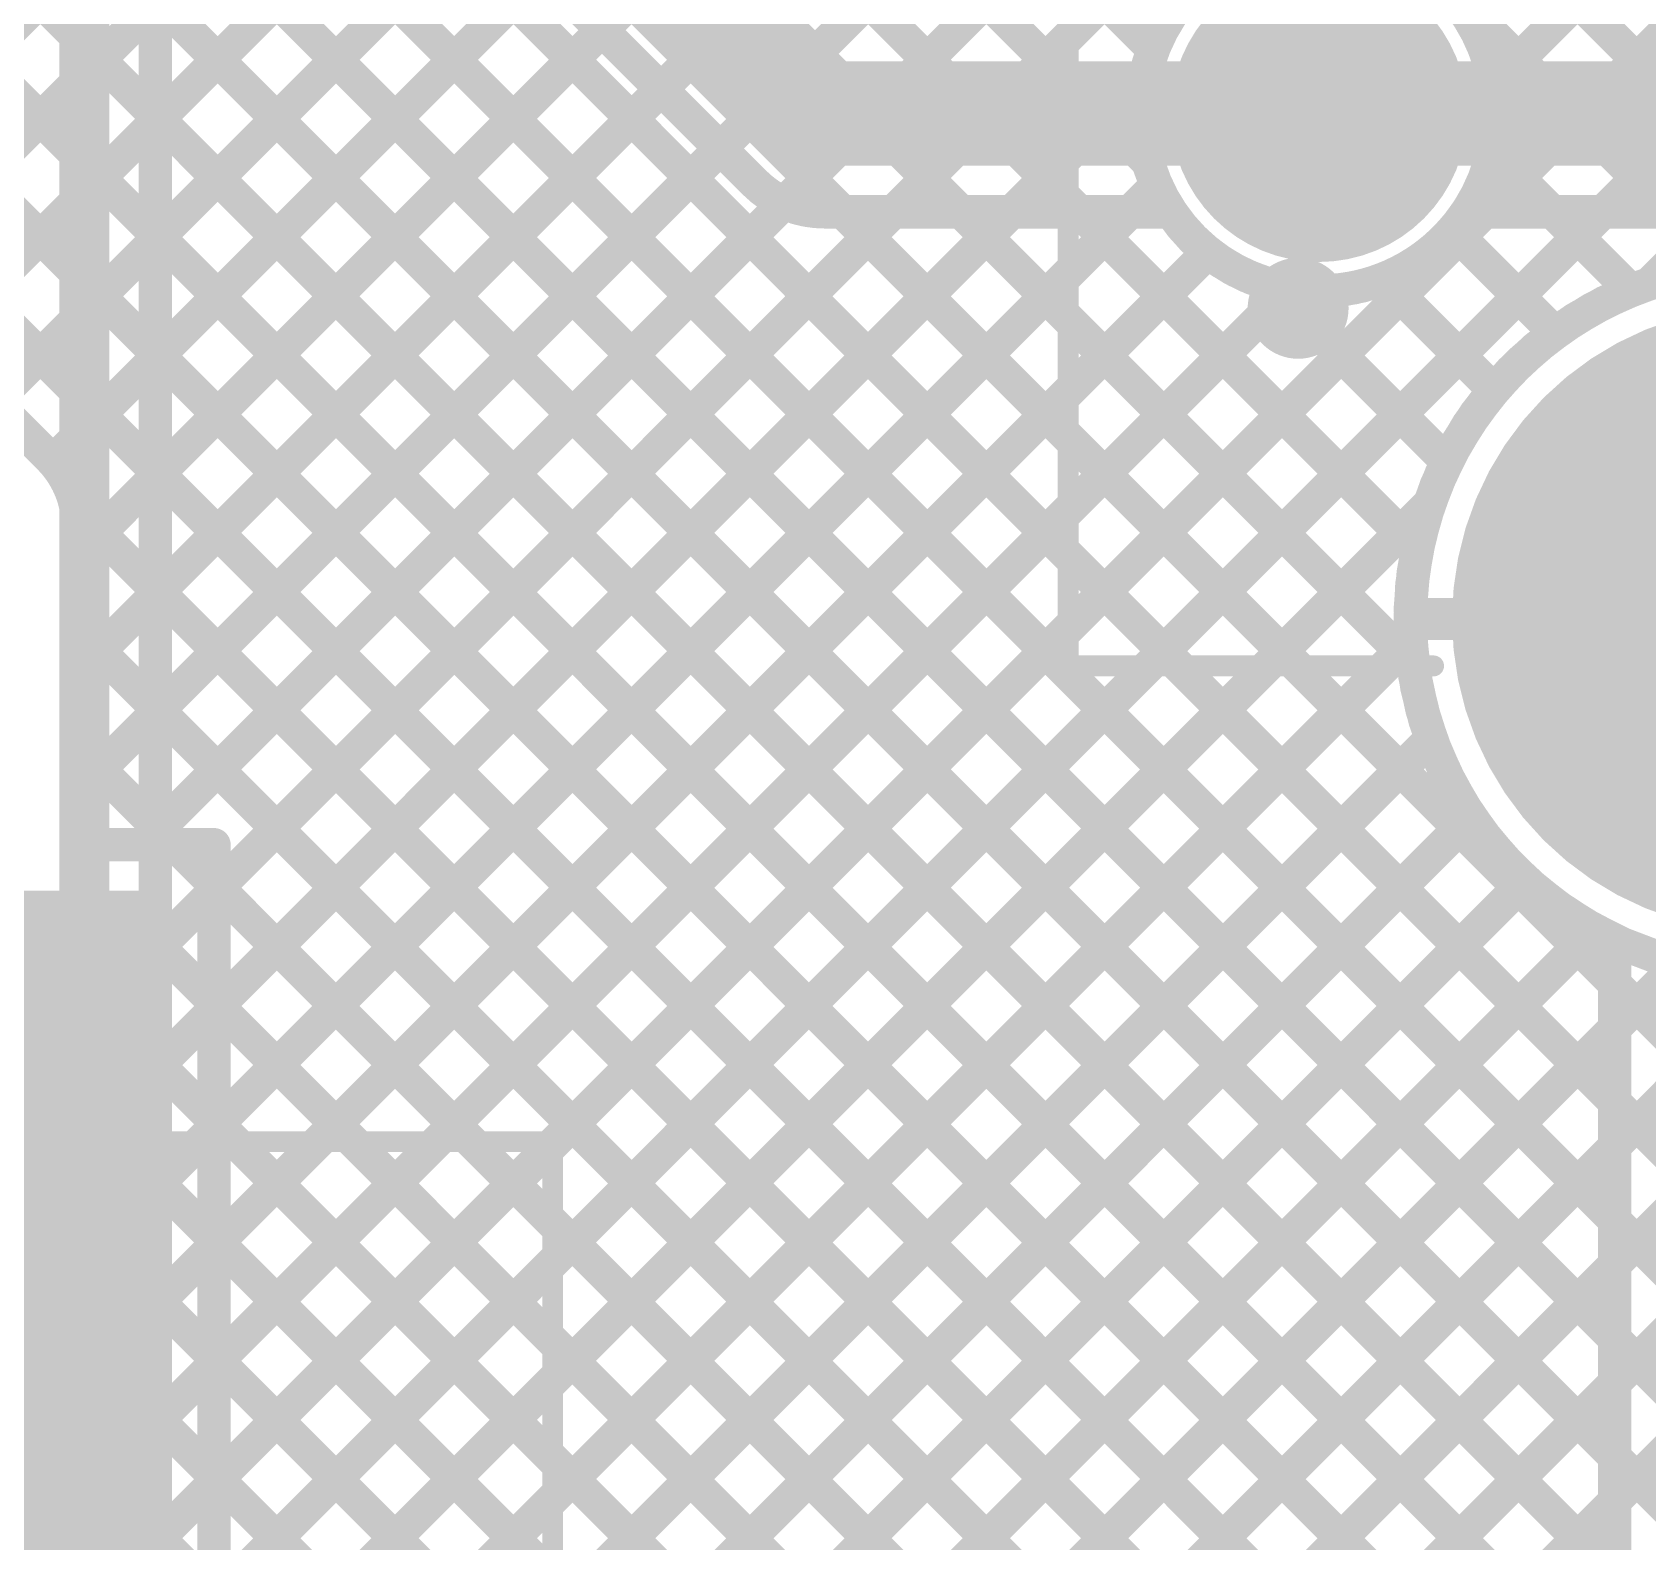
# Model space of a CAD drawing. Header units: millimetres. Extents: x 2.49 to 5.65, y 1.36 to 4.13.
# Drawn here: x 4.8205 to 5.2069, y 2.3043 to 2.6653 of the extents above; entities that cross this region are included whole.
import ezdxf

# ---------------------------------------------------------------- set-up
doc = ezdxf.new("R2010")
doc.units = ezdxf.units.MM
doc.header["$MEASUREMENT"] = 0
for name, color, linetype in [('BottomLayer', 5, 'Continuous'), ('BottomSolder', 6, 'Continuous'), ('MultiLayer', 9, 'Continuous'), ('PadHoleLayer', 156, 'Continuous'), ('TopLayer', 1, 'Continuous'), ('TopOverlay', 2, 'Continuous'), ('TopPaste', 8, 'Continuous'), ('TopSolder', 216, 'Continuous')]:
    doc.layers.add(name, color=color, linetype=linetype)

# ---------------------------------------------------------------- blocks, each defined once
blk = doc.blocks.new('901_141A1011D10100_73')
at = {"layer": 'BottomLayer'}
for points, const_width in [([(-0.11417, 0, 1), (-0.08268, 0, 1)], 0.0315), ([(-0.25472, -0.10669, 1), (-0.18386, -0.10669, 1)], 0.07087)]:
    blk.add_lwpolyline(points, format="xyb", close=True, dxfattribs=dict(at, const_width=const_width))
at = {"layer": 'BottomSolder'}
for points, const_width in [([(-0.11617, 0, 1), (-0.08068, 0, 1)], 0.0355), ([(-0.25672, -0.10669, 1), (-0.18186, -0.10669, 1)], 0.07487)]:
    blk.add_lwpolyline(points, format="xyb", close=True, dxfattribs=dict(at, const_width=const_width))
at = {"layer": 'MultiLayer'}
for points, const_width in [([(-0.11417, 0, 1), (-0.08268, 0, 1)], 0.0315), ([(-0.25472, -0.10669, 1), (-0.18386, -0.10669, 1)], 0.07087)]:
    blk.add_lwpolyline(points, format="xyb", close=True, dxfattribs=dict(at, const_width=const_width))
at = {"layer": 'PadHoleLayer'}
for points, const_width in [([(-0.10728, 0, 1), (-0.08957, 0, 1)], 0.01772), ([(-0.24193, -0.10669, 1), (-0.19665, -0.10669, 1)], 0.04528)]:
    blk.add_lwpolyline(points, format="xyb", close=True, dxfattribs=dict(at, const_width=const_width))
at = {"layer": 'TopLayer'}
for points, const_width in [([(-0.11417, 0, 1), (-0.08268, 0, 1)], 0.0315), ([(-0.25472, -0.10669, 1), (-0.18386, -0.10669, 1)], 0.07087)]:
    blk.add_lwpolyline(points, format="xyb", close=True, dxfattribs=dict(at, const_width=const_width))
at = {"layer": 'TopOverlay', "const_width": 0.005}
for points in [[(-0.23052, 0.06), (0.31092, 0.06)], [(-0.23052, 0.06), (-0.23052, -0.0274)]]:
    blk.add_lwpolyline(points, dxfattribs=at)
at = {"layer": 'TopOverlay'}
for points, const_width in [([(-0.23177, 0.06, 1), (-0.22927, 0.06, 1)], 0.0025), ([(-0.23177, 0.06, 1), (-0.22927, 0.06, 1)], 0.0025), ([(-0.13793, 0.005, 1), (-0.15207, 0.005, 1)], 0.01), ([(-0.15457, 0.005, 1), (-0.14957, 0.005, 1)], 0.005), ([(-0.14043, 0.005, 1), (-0.13543, 0.005, 1)], 0.005), ([(-0.23177, -0.0274, 1), (-0.22927, -0.0274, 1)], 0.0025)]:
    blk.add_lwpolyline(points, format="xyb", close=True, dxfattribs=dict(at, const_width=const_width))
at = {"layer": 'TopSolder'}
for points, const_width in [([(-0.11617, 0, 1), (-0.08068, 0, 1)], 0.0355), ([(-0.25672, -0.10669, 1), (-0.18186, -0.10669, 1)], 0.07487)]:
    blk.add_lwpolyline(points, format="xyb", close=True, dxfattribs=dict(at, const_width=const_width))
blk = doc.blocks.new('UWX1H100MCL1GB_108')
at = {"layer": 'TopLayer'}
for points in [[(-0.1752, -0.0315), (-0.0374, -0.0315), (-0.1752, 0.0315), (-0.0374, 0.0315)], [(0.0374, -0.0315), (0.1752, -0.0315), (0.0374, 0.0315), (0.1752, 0.0315)]]:
    blk.add_solid(points, dxfattribs=at)
at = {"layer": 'TopOverlay', "const_width": 0.005}
for points in [[(-0.096, 0.137), (-0.137, 0.096)], [(-0.096, 0.137), (0.14, 0.137)], [(0.14, 0.137), (0.14, 0.037)], [(-0.137, 0.096), (-0.137, 0.037)], [(-0.159, 0.063), (-0.159, 0.04)], [(-0.169, 0.051), (-0.148, 0.051)], [(-0.137, -0.037), (-0.137, -0.096)], [(0.14, -0.037), (0.14, -0.137)], [(-0.137, -0.096), (-0.096, -0.137)], [(-0.096, -0.137), (0.14, -0.137)]]:
    blk.add_lwpolyline(points, dxfattribs=at)
at = {"layer": 'TopOverlay', "const_width": 0.0025}
for points in [[(-0.09725, 0.137, 1), (-0.09475, 0.137, 1)], [(-0.09725, 0.137, 1), (-0.09475, 0.137, 1)], [(0.13875, 0.137, 1), (0.14125, 0.137, 1)], [(0.13875, 0.137, 1), (0.14125, 0.137, 1)], [(-0.13825, 0.096, 1), (-0.13575, 0.096, 1)], [(-0.13825, 0.096, 1), (-0.13575, 0.096, 1)], [(-0.16025, 0.063, 1), (-0.15775, 0.063, 1)], [(-0.17025, 0.051, 1), (-0.16775, 0.051, 1)], [(-0.14925, 0.051, 1), (-0.14675, 0.051, 1)], [(-0.16025, 0.04, 1), (-0.15775, 0.04, 1)], [(-0.13825, 0.037, 1), (-0.13575, 0.037, 1)], [(0.13875, 0.037, 1), (0.14125, 0.037, 1)], [(-0.13825, -0.037, 1), (-0.13575, -0.037, 1)], [(0.13875, -0.037, 1), (0.14125, -0.037, 1)], [(-0.13825, -0.096, 1), (-0.13575, -0.096, 1)], [(-0.13825, -0.096, 1), (-0.13575, -0.096, 1)], [(-0.09725, -0.137, 1), (-0.09475, -0.137, 1)], [(-0.09725, -0.137, 1), (-0.09475, -0.137, 1)], [(0.13875, -0.137, 1), (0.14125, -0.137, 1)], [(0.13875, -0.137, 1), (0.14125, -0.137, 1)]]:
    blk.add_lwpolyline(points, format="xyb", close=True, dxfattribs=at)
at = {"layer": 'TopPaste'}
for points in [[(-0.1752, -0.0315), (-0.0374, -0.0315), (-0.1752, 0.0315), (-0.0374, 0.0315)], [(0.0374, -0.0315), (0.1752, -0.0315), (0.0374, 0.0315), (0.1752, 0.0315)]]:
    blk.add_solid(points, dxfattribs=at)
at = {"layer": 'TopSolder'}
for points in [[(-0.1792, -0.0355), (-0.0334, -0.0355), (-0.1792, 0.0355), (-0.0334, 0.0355)], [(0.0334, -0.0355), (0.1792, -0.0355), (0.0334, 0.0355), (0.1792, 0.0355)]]:
    blk.add_solid(points, dxfattribs=at)

msp = doc.modelspace()

# ---------------------------------------------------------------- linework, layer by layer
at = {"layer": 'BottomLayer'}
for points, const_width in [([(4.83299, 1.96828), (4.83299, 2.986)], 0.012), ([(4.84999, 2.00723), (4.84999, 2.97079)], 0.008), ([(4.84999, 2.8999), (5.08868, 2.66121)], 0.008), ([(4.84999, 2.64382), (5.09792, 2.89175)], 0.008), ([(4.84999, 2.87161), (5.08746, 2.63415)], 0.008), ([(4.84999, 2.61553), (5.085, 2.85054)], 0.008), ([(4.84999, 2.84333), (5.15176, 2.54156)], 0.008), ([(4.84999, 2.58725), (5.085, 2.82226)], 0.008), ([(4.84999, 2.81505), (5.15082, 2.51422)], 0.008), ([(4.84999, 2.55896), (5.085, 2.79397)], 0.008), ([(4.84999, 2.78676), (5.577, 2.05975)], 0.008), ([(4.84999, 2.53068), (5.085, 2.76569)], 0.008), ([(4.84999, 2.75848), (5.577, 2.03147)], 0.008), ([(4.84999, 2.5024), (5.085, 2.7374)], 0.008), ([(4.84999, 2.73019), (5.577, 2.00319)], 0.008), ([(4.84999, 2.47411), (5.085, 2.70912)], 0.008), ([(4.84999, 2.70191), (5.577, 1.9749)], 0.008), ([(4.84999, 2.44583), (5.10249, 2.69832)], 0.008), ([(4.87142, 1.98642), (5.577, 2.692)], 0.008), ([(4.84999, 2.67362), (5.577, 1.94662)], 0.008), ([(5.12831, 2.64587), (5.22187, 2.64587)], 0.025), ([(4.84999, 2.41754), (5.08663, 2.65418)], 0.008), ([(4.84999, 2.64534), (5.577, 1.91833)], 0.008), ([(4.84999, 2.38926), (5.08943, 2.6287)], 0.008), ([(4.84999, 2.30441), (5.16795, 2.62237)], 0.008), ([(4.84999, 2.27612), (5.19624, 2.62237)], 0.008), ([(5.16371, 2.62237), (5.22187, 2.62237)], 0.008), ([(5.18409, 2.62237), (5.2029, 2.60356)], 0.008), ([(5.20741, 2.60526), (5.22469, 2.62254)], 0.008), ([(4.84999, 2.61706), (5.577, 1.89005)], 0.008), ([(5.16029, 2.61788), (5.18477, 2.59341)], 0.008), ([(4.84999, 2.36097), (5.10173, 2.61271)], 0.008), ([(5.11659, 2.60502), (5.15895, 2.56266)], 0.008), ([(5.14365, 2.60624), (5.17015, 2.57974)], 0.008), ([(4.84999, 2.33269), (5.12126, 2.60396)], 0.008), ([(4.84999, 2.58877), (5.577, 1.86176)], 0.008), ([(4.84999, 2.56049), (5.577, 1.83348)], 0.008), ([(4.84999, 2.24784), (5.15474, 2.55259)], 0.008), ([(4.84999, 2.5322), (5.577, 1.8052)], 0.008), ([(5.15413, 2.525), (5.235, 2.525)], 0.01), ([(4.84999, 2.21955), (5.15029, 2.51985)], 0.008), ([(4.84999, 2.50392), (5.577, 1.77691)], 0.008), ([(4.84999, 2.19127), (5.1551, 2.49638)], 0.008), ([(4.85877, 2.00206), (5.34718, 2.49047)], 0.008), ([(4.84999, 2.16298), (5.16461, 2.4776)], 0.008), ([(4.84999, 2.47563), (5.577, 1.74863)], 0.008), ([(4.84999, 2.1347), (5.17769, 2.4624)], 0.008), ([(4.84999, 2.02156), (5.28448, 2.45605)], 0.008), ([(4.84999, 2.10642), (5.19417, 2.4506)], 0.008), ([(4.84999, 2.44735), (5.577, 1.72034)], 0.008), ([(4.84999, 2.07813), (5.21451, 2.44265)], 0.008), ([(4.84999, 2.04985), (5.24045, 2.44031)], 0.008), ([(4.84999, 2.41907), (5.577, 1.69206)], 0.008), ([(4.84999, 2.39078), (5.577, 1.66377)], 0.008), ([(4.84999, 2.3625), (5.577, 1.63549)], 0.008), ([(4.84999, 2.33421), (5.56973, 1.61447)], 0.008), ([(4.84999, 2.30593), (5.5376, 1.61832)], 0.008)]:
    msp.add_lwpolyline(points, dxfattribs=dict(at, const_width=const_width))
at = {"layer": 'BottomLayer', "const_width": 0.008}
for points in [[(5.16371, 2.62237, -3.020181), (5.161, 2.67302)], [(5.31185, 2.489, -4.49218), (5.31185, 2.561)]]:
    msp.add_lwpolyline(points, format="xyb", dxfattribs=at)
at = {"layer": 'BottomLayer'}
for points, const_width in [([(5.08668, 2.66121, 1), (5.09068, 2.66121, 1)], 0.004), ([(5.12206, 2.64587, 1), (5.13456, 2.64587, 1)], 0.0125), ([(5.08463, 2.65418, 1), (5.08863, 2.65418, 1)], 0.004), ([(4.84799, 2.64534, 1), (4.85199, 2.64534, 1)], 0.004), ([(4.84799, 2.64382, 1), (4.85199, 2.64382, 1)], 0.004), ([(5.08546, 2.63415, 1), (5.08946, 2.63415, 1)], 0.004), ([(5.08743, 2.6287, 1), (5.09143, 2.6287, 1)], 0.004), ([(5.16171, 2.62237, 1), (5.16571, 2.62237, 1)], 0.004), ([(5.16171, 2.62237, 1), (5.16571, 2.62237, 1)], 0.004), ([(5.16595, 2.62237, 1), (5.16995, 2.62237, 1)], 0.004), ([(5.18209, 2.62237, 1), (5.18609, 2.62237, 1)], 0.004), ([(5.19424, 2.62237, 1), (5.19824, 2.62237, 1)], 0.004), ([(4.84799, 2.61706, 1), (4.85199, 2.61706, 1)], 0.004), ([(5.15829, 2.61788, 1), (5.16229, 2.61788, 1)], 0.004), ([(4.84799, 2.61553, 1), (4.85199, 2.61553, 1)], 0.004), ([(5.09973, 2.61271, 1), (5.10373, 2.61271, 1)], 0.004), ([(5.11459, 2.60502, 1), (5.11859, 2.60502, 1)], 0.004), ([(5.14165, 2.60624, 1), (5.14565, 2.60624, 1)], 0.004), ([(5.20541, 2.60526, 1), (5.20941, 2.60526, 1)], 0.004), ([(5.11926, 2.60396, 1), (5.12326, 2.60396, 1)], 0.004), ([(5.2009, 2.60356, 1), (5.2049, 2.60356, 1)], 0.004), ([(5.18277, 2.59341, 1), (5.18677, 2.59341, 1)], 0.004), ([(4.84799, 2.58877, 1), (4.85199, 2.58877, 1)], 0.004), ([(4.84799, 2.58725, 1), (4.85199, 2.58725, 1)], 0.004), ([(5.16815, 2.57974, 1), (5.17215, 2.57974, 1)], 0.004), ([(5.15695, 2.56266, 1), (5.16095, 2.56266, 1)], 0.004), ([(4.84799, 2.56049, 1), (4.85199, 2.56049, 1)], 0.004), ([(4.84799, 2.55896, 1), (4.85199, 2.55896, 1)], 0.004), ([(5.15274, 2.55259, 1), (5.15674, 2.55259, 1)], 0.004), ([(5.14976, 2.54156, 1), (5.15376, 2.54156, 1)], 0.004), ([(4.84799, 2.5322, 1), (4.85199, 2.5322, 1)], 0.004), ([(4.84799, 2.53068, 1), (4.85199, 2.53068, 1)], 0.004), ([(5.15163, 2.525, 1), (5.15663, 2.525, 1)], 0.005), ([(5.14829, 2.51985, 1), (5.15229, 2.51985, 1)], 0.004), ([(5.14882, 2.51422, 1), (5.15282, 2.51422, 1)], 0.004), ([(4.84799, 2.50392, 1), (4.85199, 2.50392, 1)], 0.004), ([(4.84799, 2.5024, 1), (4.85199, 2.5024, 1)], 0.004), ([(5.1531, 2.49638, 1), (5.1571, 2.49638, 1)], 0.004), ([(5.16261, 2.4776, 1), (5.16661, 2.4776, 1)], 0.004), ([(4.84799, 2.47563, 1), (4.85199, 2.47563, 1)], 0.004), ([(4.84799, 2.47411, 1), (4.85199, 2.47411, 1)], 0.004), ([(5.17569, 2.4624, 1), (5.17969, 2.4624, 1)], 0.004), ([(5.19217, 2.4506, 1), (5.19617, 2.4506, 1)], 0.004), ([(4.84799, 2.44735, 1), (4.85199, 2.44735, 1)], 0.004), ([(4.84799, 2.44583, 1), (4.85199, 2.44583, 1)], 0.004), ([(4.84799, 2.41907, 1), (4.85199, 2.41907, 1)], 0.004), ([(4.84799, 2.41754, 1), (4.85199, 2.41754, 1)], 0.004), ([(4.84799, 2.39078, 1), (4.85199, 2.39078, 1)], 0.004), ([(4.84799, 2.38926, 1), (4.85199, 2.38926, 1)], 0.004), ([(4.84799, 2.3625, 1), (4.85199, 2.3625, 1)], 0.004), ([(4.84799, 2.36097, 1), (4.85199, 2.36097, 1)], 0.004), ([(4.84799, 2.33421, 1), (4.85199, 2.33421, 1)], 0.004), ([(4.84799, 2.33269, 1), (4.85199, 2.33269, 1)], 0.004), ([(4.84799, 2.30593, 1), (4.85199, 2.30593, 1)], 0.004), ([(4.84799, 2.30441, 1), (4.85199, 2.30441, 1)], 0.004)]:
    msp.add_lwpolyline(points, format="xyb", close=True, dxfattribs=dict(at, const_width=const_width))
at = {"layer": 'TopLayer'}
for points, const_width in [([(4.864, 2.31841), (5.577, 3.03141)], 0.008), ([(4.864, 2.29013), (5.577, 3.00313)], 0.008), ([(5.20741, 2.60526), (5.577, 2.97485)], 0.008), ([(4.77587, 2.88), (5.01, 2.64587)], 0.025), ([(4.55398, 2.8565), (5.199, 2.21148)], 0.008), ([(4.58226, 2.8565), (5.199, 2.23976)], 0.008), ([(4.61055, 2.8565), (5.199, 2.26805)], 0.008), ([(4.63883, 2.8565), (5.199, 2.29633)], 0.008), ([(4.66712, 2.8565), (5.199, 2.32462)], 0.008), ([(4.6954, 2.8565), (5.199, 2.3529)], 0.008), ([(4.72369, 2.8565), (5.199, 2.38119)], 0.008), ([(4.75197, 2.8565), (5.199, 2.40947)], 0.008), ([(4.76613, 2.8565), (4.99337, 2.62927)], 0.008), ([(5.17021, 2.65291), (5.2773, 2.76)], 0.008), ([(4.76892, 2.61931), (4.88612, 2.73651)], 0.008), ([(4.78306, 2.60517), (4.90026, 2.72237)], 0.008), ([(5.15319, 2.70984), (5.25573, 2.60729)], 0.008), ([(4.7972, 2.59103), (4.9144, 2.70823)], 0.008), ([(5.13272, 2.70202), (5.22542, 2.60932)], 0.008), ([(4.81135, 2.57689), (4.92855, 2.69409)], 0.008), ([(4.82547, 2.56272), (4.94269, 2.67994)], 0.008), ([(4.8315, 2.54047), (4.95683, 2.6658)], 0.008), ([(5.01, 2.64587), (5.12831, 2.64587)], 0.025), ([(4.8315, 2.51219), (4.97097, 2.65166)], 0.008), ([(4.8315, 2.4839), (4.98511, 2.63752)], 0.008), ([(5.16979, 2.63666), (5.2029, 2.60356)], 0.008), ([(4.84688, 2.471), (5.00033, 2.62445)], 0.008), ([(4.76563, 2.6226), (4.8246, 2.56363)], 0.008), ([(4.864, 2.43155), (5.05481, 2.62237)], 0.008), ([(4.864, 2.40327), (5.0831, 2.62237)], 0.008), ([(4.864, 2.45984), (5.02653, 2.62237)], 0.008), ([(5.01, 2.62237), (5.0929, 2.62237)], 0.008), ([(5.01439, 2.62237), (5.199, 2.43775)], 0.008), ([(5.04267, 2.62237), (5.15082, 2.51422)], 0.008), ([(5.07096, 2.62237), (5.15176, 2.54156)], 0.008), ([(5.16029, 2.61788), (5.18477, 2.59341)], 0.008), ([(4.864, 2.37498), (5.10173, 2.61271)], 0.008), ([(5.11659, 2.60502), (5.15895, 2.56266)], 0.008), ([(5.14365, 2.60624), (5.17015, 2.57974)], 0.008), ([(4.864, 2.3467), (5.12126, 2.60396)], 0.008), ([(4.83115, 2.55105), (5.199, 2.1832)], 0.008), ([(4.83575, 2.2336), (5.15474, 2.55259)], 0.008), ([(4.8315, 2.471), (4.8315, 2.547)], 0.008), ([(5.15413, 2.525), (5.235, 2.525)], 0.01), ([(4.8315, 2.52241), (5.199, 2.15491)], 0.008), ([(4.8505, 2.22006), (5.15029, 2.51985)], 0.008), ([(4.8505, 2.19177), (5.1551, 2.49638)], 0.008), ([(4.8315, 2.49413), (4.85463, 2.471)], 0.008), ([(4.8505, 2.16349), (5.16461, 2.4776)], 0.008), ([(4.8315, 2.471), (4.864, 2.471)], 0.008), ([(4.864, 2.284), (4.864, 2.471)], 0.008), ([(4.8505, 2.1352), (5.17769, 2.4624)], 0.008), ([(4.864, 2.46163), (5.199, 2.12663)], 0.008), ([(4.8505, 2.10692), (5.19417, 2.4506)], 0.008), ([(5.199, 1.91335), (5.199, 2.44815)], 0.008), ([(4.864, 2.43334), (5.199, 2.09834)], 0.008), ([(4.8505, 2.07864), (5.199, 2.42714)], 0.008), ([(4.864, 2.40506), (5.199, 2.07006)], 0.008), ([(4.85, 2.04986), (5.199, 2.39886)], 0.008), ([(4.864, 2.37677), (5.199, 2.04177)], 0.008), ([(4.83881, 2.01038), (5.199, 2.37057)], 0.008), ([(4.864, 2.34849), (5.199, 2.01349)], 0.008), ([(4.85877, 2.00206), (5.199, 2.34229)], 0.008), ([(4.864, 2.32021), (5.199, 1.98521)], 0.008), ([(4.87142, 1.98642), (5.199, 2.314)], 0.008)]:
    msp.add_lwpolyline(points, dxfattribs=dict(at, const_width=const_width))
at = {"layer": 'TopLayer', "const_width": 0.008}
for points in [[(5.0929, 2.66937, -0.742852), (5.1708, 2.64587)], [(5.1708, 2.64587, -0.742852), (5.0929, 2.62237)], [(5.01, 2.62237, -0.199188), (4.99337, 2.62927)], [(5.01, 2.62237, -0.198912), (4.99338, 2.62925)], [(5.199, 2.44815, -1.820877), (5.31987, 2.525)], [(4.8246, 2.56363, -0.199188), (4.8315, 2.547)], [(4.82462, 2.56362, -0.198912), (4.8315, 2.547)]]:
    msp.add_lwpolyline(points, format="xyb", dxfattribs=at)
at = {"layer": 'TopLayer'}
for points, const_width in [([(4.95483, 2.6658, 1), (4.95883, 2.6658, 1)], 0.004), ([(5.00375, 2.64587, 1), (5.01625, 2.64587, 1)], 0.0125), ([(5.00375, 2.64587, 1), (5.01625, 2.64587, 1)], 0.0125), ([(5.12206, 2.64587, 1), (5.13456, 2.64587, 1)], 0.0125), ([(4.96897, 2.65166, 1), (4.97297, 2.65166, 1)], 0.004), ([(5.16821, 2.65291, 1), (5.17221, 2.65291, 1)], 0.004), ([(5.1688, 2.64587, 1), (5.1728, 2.64587, 1)], 0.004), ([(5.1688, 2.64587, 1), (5.1728, 2.64587, 1)], 0.004), ([(4.98311, 2.63752, 1), (4.98711, 2.63752, 1)], 0.004), ([(5.16779, 2.63666, 1), (5.1718, 2.63666, 1)], 0.004), ([(4.99137, 2.62927, 1), (4.99537, 2.62927, 1)], 0.004), ([(4.99137, 2.62927, 1), (4.99537, 2.62927, 1)], 0.004), ([(4.99138, 2.62925, 1), (4.99538, 2.62925, 1)], 0.004), ([(4.99833, 2.62445, 1), (5.00233, 2.62445, 1)], 0.004), ([(5.008, 2.62237, 1), (5.012, 2.62237, 1)], 0.004), ([(5.008, 2.62237, 1), (5.012, 2.62237, 1)], 0.004), ([(5.008, 2.62237, 1), (5.012, 2.62237, 1)], 0.004), ([(5.01239, 2.62237, 1), (5.01639, 2.62237, 1)], 0.004), ([(5.02453, 2.62237, 1), (5.02853, 2.62237, 1)], 0.004), ([(5.04067, 2.62237, 1), (5.04467, 2.62237, 1)], 0.004), ([(5.05281, 2.62237, 1), (5.05681, 2.62237, 1)], 0.004), ([(5.06896, 2.62237, 1), (5.07296, 2.62237, 1)], 0.004), ([(5.0811, 2.62237, 1), (5.0851, 2.62237, 1)], 0.004), ([(5.0909, 2.62237, 1), (5.0949, 2.62237, 1)], 0.004), ([(5.0909, 2.62237, 1), (5.0949, 2.62237, 1)], 0.004), ([(5.15829, 2.61788, 1), (5.16229, 2.61788, 1)], 0.004), ([(5.09973, 2.61271, 1), (5.10373, 2.61271, 1)], 0.004), ([(5.11459, 2.60502, 1), (5.11859, 2.60502, 1)], 0.004), ([(5.14165, 2.60624, 1), (5.14565, 2.60624, 1)], 0.004), ([(5.20541, 2.60526, 1), (5.20941, 2.60526, 1)], 0.004), ([(5.11926, 2.60396, 1), (5.12326, 2.60396, 1)], 0.004), ([(5.2009, 2.60356, 1), (5.2049, 2.60356, 1)], 0.004), ([(5.18277, 2.59341, 1), (5.18677, 2.59341, 1)], 0.004), ([(5.16815, 2.57974, 1), (5.17215, 2.57974, 1)], 0.004), ([(4.8226, 2.56363, 1), (4.8266, 2.56363, 1)], 0.004), ([(4.8226, 2.56363, 1), (4.8266, 2.56363, 1)], 0.004), ([(4.82262, 2.56362, 1), (4.82662, 2.56362, 1)], 0.004), ([(4.82347, 2.56272, 1), (4.82747, 2.56272, 1)], 0.004), ([(5.15695, 2.56266, 1), (5.16095, 2.56266, 1)], 0.004), ([(4.82915, 2.55105, 1), (4.83315, 2.55105, 1)], 0.004), ([(5.15274, 2.55259, 1), (5.15674, 2.55259, 1)], 0.004), ([(4.8295, 2.547, 1), (4.8335, 2.547, 1)], 0.004), ([(4.8295, 2.547, 1), (4.8335, 2.547, 1)], 0.004), ([(4.8295, 2.547, 1), (4.8335, 2.547, 1)], 0.004), ([(4.8295, 2.54047, 1), (4.8335, 2.54047, 1)], 0.004), ([(5.14976, 2.54156, 1), (5.15376, 2.54156, 1)], 0.004), ([(5.15163, 2.525, 1), (5.15663, 2.525, 1)], 0.005), ([(4.8295, 2.52241, 1), (4.8335, 2.52241, 1)], 0.004), ([(5.14829, 2.51985, 1), (5.15229, 2.51985, 1)], 0.004), ([(4.8295, 2.51219, 1), (4.8335, 2.51219, 1)], 0.004), ([(5.14882, 2.51422, 1), (5.15282, 2.51422, 1)], 0.004), ([(5.1531, 2.49638, 1), (5.1571, 2.49638, 1)], 0.004), ([(4.8295, 2.49413, 1), (4.8335, 2.49413, 1)], 0.004), ([(4.8295, 2.4839, 1), (4.8335, 2.4839, 1)], 0.004), ([(5.16261, 2.4776, 1), (5.16661, 2.4776, 1)], 0.004), ([(4.8295, 2.471, 1), (4.8335, 2.471, 1)], 0.004), ([(4.8295, 2.471, 1), (4.8335, 2.471, 1)], 0.004), ([(4.84488, 2.471, 1), (4.84888, 2.471, 1)], 0.004), ([(4.85263, 2.471, 1), (4.85663, 2.471, 1)], 0.004), ([(4.862, 2.471, 1), (4.866, 2.471, 1)], 0.004), ([(4.862, 2.471, 1), (4.866, 2.471, 1)], 0.004), ([(4.862, 2.46163, 1), (4.866, 2.46163, 1)], 0.004), ([(5.17569, 2.4624, 1), (5.17969, 2.4624, 1)], 0.004), ([(4.862, 2.45984, 1), (4.866, 2.45984, 1)], 0.004), ([(5.19217, 2.4506, 1), (5.19617, 2.4506, 1)], 0.004), ([(5.197, 2.44815, 1), (5.201, 2.44815, 1)], 0.004), ([(5.197, 2.44815, 1), (5.201, 2.44815, 1)], 0.004), ([(5.197, 2.43775, 1), (5.201, 2.43775, 1)], 0.004), ([(4.862, 2.43334, 1), (4.866, 2.43334, 1)], 0.004), ([(4.862, 2.43155, 1), (4.866, 2.43155, 1)], 0.004), ([(5.197, 2.42714, 1), (5.201, 2.42714, 1)], 0.004), ([(5.197, 2.40947, 1), (5.201, 2.40947, 1)], 0.004), ([(4.862, 2.40506, 1), (4.866, 2.40506, 1)], 0.004), ([(4.862, 2.40327, 1), (4.866, 2.40327, 1)], 0.004), ([(5.197, 2.39886, 1), (5.201, 2.39886, 1)], 0.004), ([(5.197, 2.38119, 1), (5.201, 2.38119, 1)], 0.004), ([(4.862, 2.37677, 1), (4.866, 2.37677, 1)], 0.004), ([(4.862, 2.37498, 1), (4.866, 2.37498, 1)], 0.004), ([(5.197, 2.37057, 1), (5.201, 2.37057, 1)], 0.004), ([(5.197, 2.3529, 1), (5.201, 2.3529, 1)], 0.004), ([(4.862, 2.34849, 1), (4.866, 2.34849, 1)], 0.004), ([(4.862, 2.3467, 1), (4.866, 2.3467, 1)], 0.004), ([(5.197, 2.34229, 1), (5.201, 2.34229, 1)], 0.004), ([(5.197, 2.32462, 1), (5.201, 2.32462, 1)], 0.004), ([(4.862, 2.32021, 1), (4.866, 2.32021, 1)], 0.004), ([(4.862, 2.31841, 1), (4.866, 2.31841, 1)], 0.004), ([(5.197, 2.314, 1), (5.201, 2.314, 1)], 0.004)]:
    msp.add_lwpolyline(points, format="xyb", close=True, dxfattribs=dict(at, const_width=const_width))
msp.add_solid([(4.544, 2.295), (4.853, 2.295), (4.544, 2.46), (4.853, 2.46)], dxfattribs=at)

# ---------------------------------------------------------------- block references
at = {"rotation": 90}
for name, p in [('901_141A1011D10100_73', (5.12831, 2.74429)), ('UWX1H100MCL1GB_108', (4.808, 2.26))]:
    msp.add_blockref(name, p, dxfattribs=at)

doc.saveas('drawing.dxf')
